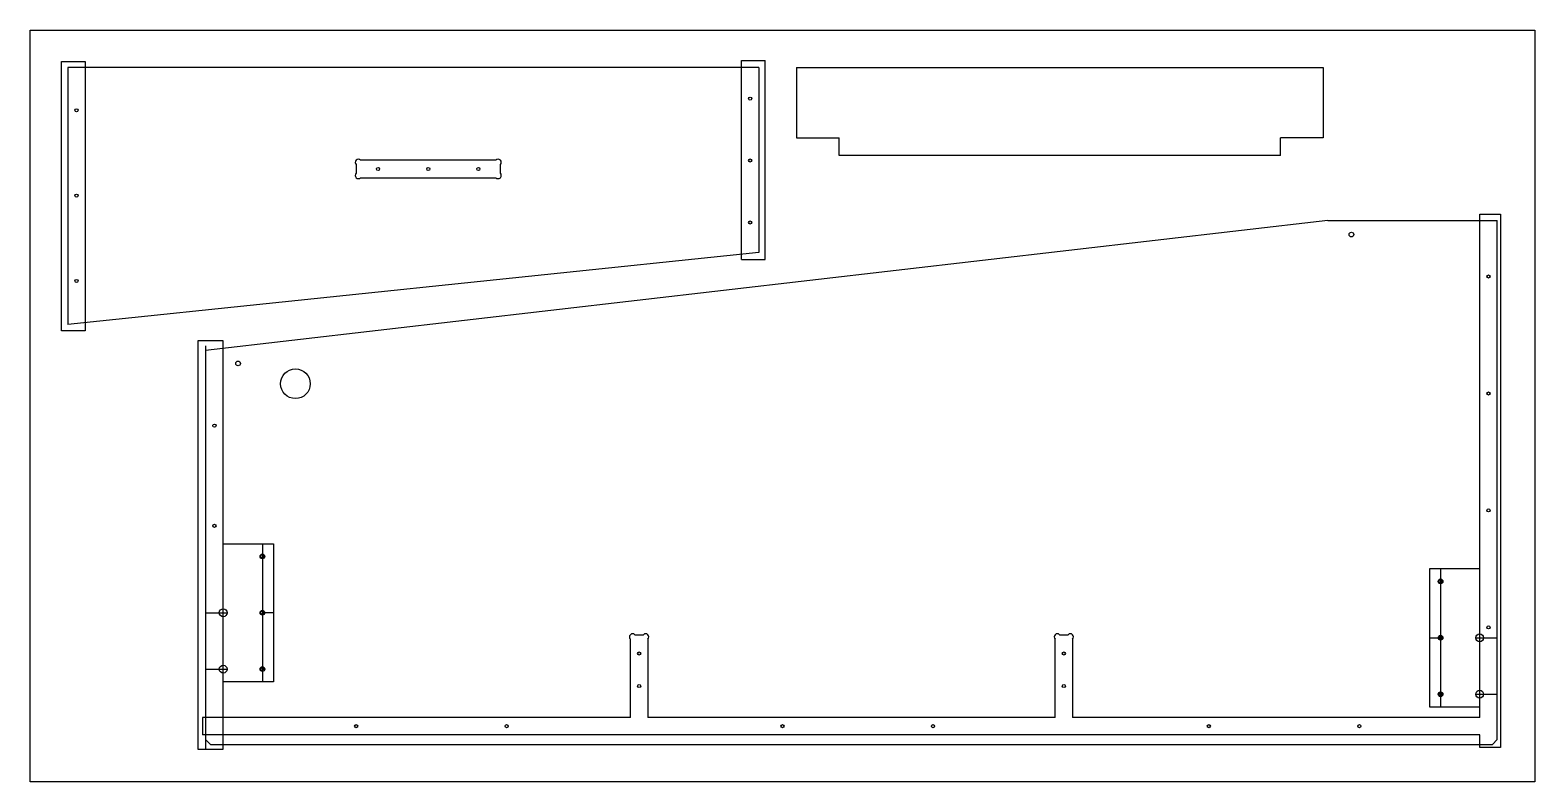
# Model space of a CAD drawing. Header units: inches. Extents: x 0 to 60, y 0 to 30.
import ezdxf

# ---------------------------------------------------------------- set-up
doc = ezdxf.new("R2010")
doc.units = ezdxf.units.IN
doc.header["$MEASUREMENT"] = 0
for name, color, linetype in [('0_WOOD', 7, 'Continuous'), ('10_375VCARVE_888DEP', 7, 'Continuous'), ('3_250BIT_200DEP', 7, 'Continuous'), ('6_125BIT_750DEP', 7, 'Continuous'), ('7_250BIT_750OUTLINE', 7, 'Continuous'), ('8_250BIT_750TAB', 7, 'Continuous'), ('9_500VCARVE_700DEP', 7, 'Continuous'), ('9A_250BIT_450DEP', 7, 'Continuous'), ('CAD', 7, 'Continuous')]:
    doc.layers.add(name, color=color, linetype=linetype)

msp = doc.modelspace()

# ---------------------------------------------------------------- linework, layer by layer
at = {"layer": '0_WOOD', "linetype": 'Continuous'}
for p, q in [((0, 30), (60, 30)), ((0, 0), (0, 30)), ((60, 30), (60, 0)), ((60, 0), (0, 0))]:
    msp.add_line(p, q, dxfattribs=at)
at = {"layer": '10_375VCARVE_888DEP', "linetype": 'Continuous'}
for p, q in [((7, 6.75), (7.888, 6.75)), ((57.612, 5.75), (58.5, 5.75)), ((7, 4.5), (7.888, 4.5)), ((57.612, 3.5), (58.5, 3.5))]:
    msp.add_line(p, q, dxfattribs=at)
at = {"layer": '3_250BIT_200DEP', "linetype": 'Continuous'}
for p, q in [((1.25, 18), (1.25, 28.75)), ((1.25, 28.75), (2.2, 28.75)), ((2.2, 28.75), (2.2, 18)), ((28.362, 28.787), (29.312, 28.787)), ((28.362, 20.839), (28.362, 28.787)), ((29.312, 20.839), (29.312, 28.787)), ((13, 24.633), (13, 24.287)), ((18.573, 24.81), (13.177, 24.81)), ((18.75, 24.287), (18.75, 24.633)), ((13.177, 24.11), (18.573, 24.11)), ((57.8, 2.575), (57.8, 22.659)), ((57.8, 22.659), (58.625, 22.659)), ((58.625, 22.659), (58.625, 1.375)), ((28.362, 20.839), (29.312, 20.839)), ((2.2, 18), (1.25, 18)), ((23.933, 2.575), (23.933, 5.698)), ((24.11, 5.875), (24.457, 5.875)), ((24.633, 5.698), (24.633, 2.575)), ((40.867, 2.575), (40.867, 5.698)), ((41.043, 5.875), (41.39, 5.875)), ((41.567, 5.698), (41.567, 2.575)), ((23.933, 2.575), (6.875, 2.575)), ((6.875, 2.575), (6.875, 1.875)), ((40.867, 2.575), (24.633, 2.575)), ((57.8, 2.575), (41.567, 2.575)), ((57.8, 1.875), (6.875, 1.875)), ((57.8, 1.375), (57.8, 1.875)), ((58.625, 1.375), (57.8, 1.375))]:
    msp.add_line(p, q, dxfattribs=at)
for centre, start, end in [((13.088, 24.722), 45, 225), ((18.662, 24.722), 315, 135), ((13.088, 24.198), 135, 315), ((18.662, 24.198), 225, 45), ((24.022, 5.787), 45, 225), ((24.545, 5.787), 315, 135), ((40.955, 5.787), 45, 225), ((41.478, 5.787), 315, 135)]:
    msp.add_arc(centre, 0.125, start, end, dxfattribs=at)
at = {"layer": '6_125BIT_750DEP', "linetype": 'Continuous'}
for centre, radius in [((28.712, 27.265), 0.0625), ((1.85, 26.798), 0.0625), ((28.712, 24.794), 0.0625), ((13.875, 24.46), 0.0625), ((15.875, 24.46), 0.0625), ((17.875, 24.46), 0.0625), ((1.85, 23.393), 0.0625), ((28.712, 22.324), 0.0625), ((52.682, 21.841), 0.0932), ((1.85, 19.989), 0.0625), ((58.15, 20.167), 0.0625), ((8.291, 16.698), 0.0932), ((58.15, 15.5), 0.0625), ((7.35, 14.219), 0.0625), ((58.15, 10.833), 0.0625), ((7.35, 10.219), 0.0625), ((9.262, 9), 0.0625), ((56.237, 8), 0.0625), ((9.262, 6.75), 0.0625), ((58.15, 6.167), 0.0625), ((56.237, 5.75), 0.0625), ((24.283, 5.125), 0.0625), ((41.217, 5.125), 0.0625), ((9.262, 4.5), 0.0625), ((24.283, 3.825), 0.0625), ((41.217, 3.825), 0.0625), ((56.237, 3.5), 0.0625), ((13, 2.225), 0.0625), ((19, 2.225), 0.0625), ((30, 2.225), 0.0625), ((36, 2.225), 0.0625), ((47, 2.225), 0.0625), ((53, 2.225), 0.0625)]:
    msp.add_circle(centre, radius, dxfattribs=at)
at = {"layer": '7_250BIT_750OUTLINE', "linetype": 'Continuous'}
for p, q in [((1.5, 28.5), (1.5, 18.25)), ((29.062, 28.5), (1.5, 28.5)), ((29.062, 28.5), (29.062, 21.125)), ((30.562, 28.5), (51.562, 28.5)), ((30.562, 28.5), (30.562, 25.7)), ((51.562, 28.5), (51.562, 25.7)), ((30.562, 25.7), (32.262, 25.7)), ((32.262, 25), (32.262, 25.7)), ((49.862, 25), (49.862, 25.7)), ((51.562, 25.7), (49.862, 25.7)), ((49.862, 25), (32.262, 25)), ((51.75, 22.403), (7, 17.219)), ((51.75, 22.403), (58.5, 22.403)), ((58.5, 1.688), (58.5, 22.403)), ((29.062, 21.125), (1.5, 18.25)), ((7, 17.219), (7, 1.688)), ((7, 1.688), (7.188, 1.5)), ((7.188, 1.5), (58.312, 1.5)), ((58.312, 1.5), (58.5, 1.688))]:
    msp.add_line(p, q, dxfattribs=at)
at = {"layer": '8_250BIT_750TAB', "linetype": 'Continuous'}
msp.add_circle((10.578, 15.889), 0.594, dxfattribs=at)
at = {"layer": '9_500VCARVE_700DEP', "linetype": 'Continuous'}
msp.add_line((7, 17.406), (7, 1.312), dxfattribs=at)
at = {"layer": '9A_250BIT_450DEP', "linetype": 'Continuous'}
for p, q in [((6.687, 17.594), (6.687, 1.313)), ((7.7, 17.594), (6.687, 17.594)), ((7.7, 1.313), (7.7, 17.594)), ((6.687, 1.313), (7.7, 1.313))]:
    msp.add_line(p, q, dxfattribs=at)
at = {"layer": 'CAD', "linetype": 'Continuous'}
for p, q in [((7.7, 4), (7.7, 9.5)), ((7.7, 9.5), (9.7, 9.5)), ((9.262, 9.5), (9.262, 4)), ((9.7, 9.5), (9.7, 4)), ((55.8, 8.5), (55.8, 3)), ((57.8, 8.5), (55.8, 8.5)), ((56.237, 8.5), (56.237, 3)), ((57.8, 3), (57.8, 8.5)), ((7.7, 4.5), (7.7, 6.75)), ((9.7, 6.75), (9.262, 6.75)), ((55.8, 5.75), (56.237, 5.75)), ((57.8, 3.5), (57.8, 5.75)), ((9.7, 4), (7.7, 4)), ((55.8, 3), (57.8, 3))]:
    msp.add_line(p, q, dxfattribs=at)
for centre, radius in [((9.262, 9), 0.0938), ((56.237, 8), 0.0938), ((7.7, 6.75), 0.156), ((9.262, 6.75), 0.0938), ((56.237, 5.75), 0.0938), ((57.8, 5.75), 0.156), ((7.7, 4.5), 0.156), ((9.262, 4.5), 0.0938), ((57.8, 3.5), 0.156), ((56.237, 3.5), 0.0938)]:
    msp.add_circle(centre, radius, dxfattribs=at)

doc.saveas('drawing.dxf')
